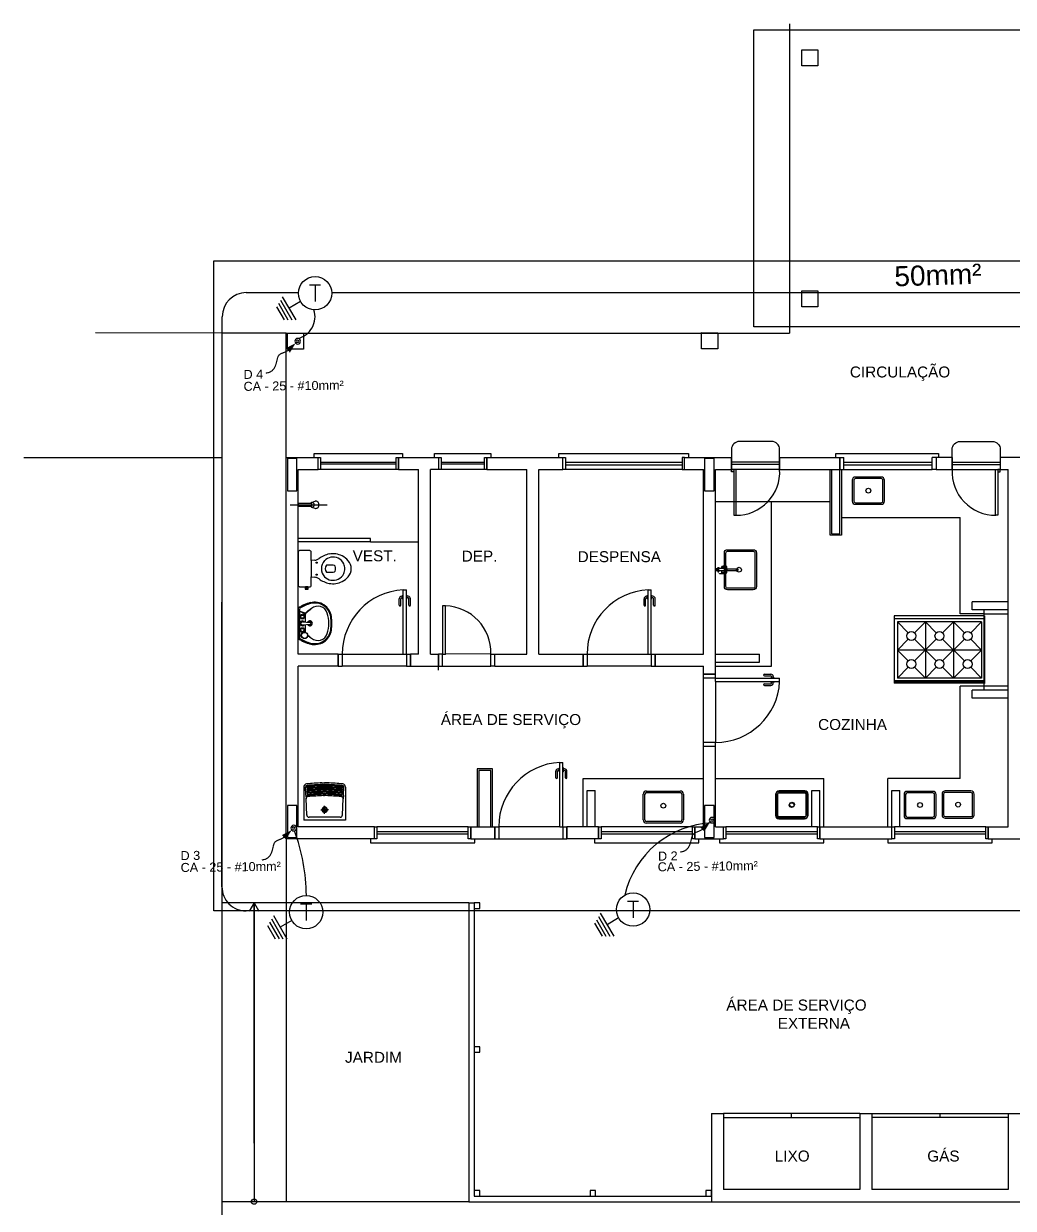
# Model space of a CAD drawing. Extents: x -192 to 167, y 237 to 369.
# Drawn here: x -13.53 to -1.19, y 255.95 to 270.71 of the extents above; entities that cross this region are included whole.
import ezdxf

# ---------------------------------------------------------------- set-up
doc = ezdxf.new("R2010")
doc.units = 0
doc.header["$LTSCALE"] = 0.1
doc.linetypes.add('HIDDEN', pattern=[9.525, 6.35, -3.175])
doc.layers.get('0').update_dxf_attribs({"linetype": 'CONTINUOUS'})
for name, color, linetype in [('100-txt_t4', 1, 'CONTINUOUS'), ('75-0', 7, 'CONTINUOUS'), ('A-PISOS-NIVEL', 1, 'CONTINUOUS'), ('Ele_diagramas', 2, 'CONTINUOUS'), ('FARADAY', 6, 'HIDDEN'), ('GER_PARA-RAIO', 5, 'PARA-RAIO')]:
    doc.layers.add(name, color=color, linetype=linetype)
doc.styles.add('ESC-50-A20', font='arial.ttf', dxfattribs={"height": 0.1})
doc.styles.get("Standard").update_dxf_attribs({"font": 'ARIALUNI.TTF'})
doc.styles.add('T4', font='arial.ttf')
doc.linetypes.add('PARA-RAIO', pattern='A,0.5,-0.15,["/",Standard,S=0.15,R=0,X=-0.1,Y=-0.075],-0.05', length=0.7)

# ---------------------------------------------------------------- blocks, each defined once
blk = doc.blocks.new('cadnic01000124')
at = {"color": 10, "const_width": 0.0533}
blk.add_lwpolyline([(0.301, 0.301), (0.39, 0.381), (0.453, 0.463), (0.497, 0.542), (0.53, 0.619), (0.56, 0.69), (0.593, 0.752), (0.638, 0.805), (0.702, 0.846), (0.79, 0.874), (0.897, 0.896), (1.014, 0.921), (1.133, 0.956), (1.245, 1.01), (1.343, 1.091), (1.417, 1.208), (1.46, 1.368)], dxfattribs=at)
at = {"color": 10}
blk.add_lwpolyline([(0.088, 0.088, 0, 0.267, 0), (0.422, 0.422, 0.02, 0.02, 0)], format="xyseb", dxfattribs=at)
at = {"color": 2}
blk.add_circle((0, 0), 0.125, dxfattribs=at)
at = {"color": 3}
blk.add_circle((0, 0), 0.05, dxfattribs=at)
blk = doc.blocks.new('ser 1')
at = {"layer": 'A-PISOS-NIVEL', "color": 251}
for p, q in [((7.175, 2.954), (7.175, -0.9)), ((0.303, -0.9), (-1.475, -0.899)), ((0.9, -0.9), (0.1, -0.9)), ((0.9, -0.9), (7.175, -0.9)), ((0.9, -2.45), (0.9, -0.9)), ((-2.37, -2.449), (0.1, -2.45)), ((0.1, -2.45), (0.1, -12.222)), ((0.9, -7.2), (0.9, -2.45)), ((0.9, -2.45), (1.3, -2.45)), ((1.3, -2.6), (1.3, -2.45)), ((2.3, -2.45), (2.801, -2.45)), ((2.3, -2.6), (2.3, -2.45)), ((2.801, -2.6), (2.801, -2.45)), ((3.401, -2.45), (4.35, -2.45)), ((3.401, -2.6), (3.401, -2.45)), ((4.35, -2.6), (4.35, -2.45)), ((5.864, -2.45), (6.45, -2.45)), ((5.864, -2.6), (5.864, -2.45)), ((6.45, -2.6), (6.45, -2.45)), ((6.45, -2.6), (6.45, -2.45)), ((7.05, -2.45), (7.8, -2.45)), ((7.05, -2.453), (7.05, -2.603)), ((7.05, -2.603), (7.05, -2.453)), ((7.8, -2.45), (7.85, -2.45)), ((7.8, -2.45), (7.8, -2.6)), ((7.8, -2.6), (7.8, -2.45)), ((7.85, -2.6), (7.85, -2.45)), ((8.95, -2.6), (8.95, -2.45)), ((9, -2.45), (8.95, -2.45)), ((9.2, -2.45), (9, -2.45)), ((9, -2.45), (9, -2.6)), ((9.2, -2.45), (9.2, -2.6)), ((10.15, -2.45), (9.8, -2.45)), ((9.8, -2.45), (9.8, -2.6)), ((1.05, -4.9), (1.05, -2.6)), ((1.05, -2.6), (1.3, -2.6)), ((2.27, -2.515), (1.33, -2.515)), ((2.27, -2.535), (1.33, -2.535)), ((2.27, -2.6), (1.33, -2.6)), ((2.3, -2.6), (2.55, -2.6)), ((2.55, -4.9), (2.55, -2.6)), ((2.801, -2.6), (2.7, -2.6)), ((2.7, -4.9), (2.7, -2.6)), ((3.371, -2.6), (2.831, -2.6)), ((3.371, -2.515), (2.832, -2.515)), ((3.371, -2.535), (2.832, -2.535)), ((3.401, -2.6), (3.9, -2.6)), ((3.9, -4.9), (3.9, -2.6)), ((4.05, -4.9), (4.05, -2.6)), ((4.05, -2.6), (4.35, -2.6)), ((4.38, -2.51), (5.834, -2.51)), ((4.38, -2.54), (5.834, -2.54)), ((5.834, -2.6), (4.38, -2.6)), ((5.864, -2.6), (6.1, -2.6)), ((6.1, -4.9), (6.1, -2.6)), ((6.25, -2.6), (6.45, -2.6)), ((6.25, -5.15), (6.25, -2.6)), ((7.05, -2.509), (6.45, -2.509)), ((7.05, -2.539), (6.45, -2.539)), ((7.05, -2.6), (6.45, -2.6)), ((7.05, -2.6), (7.8, -2.6)), ((7.7, -3.4), (7.7, -2.6)), ((7.8, -2.6), (7.85, -2.6)), ((7.8, -3.4), (7.8, -2.6)), ((7.85, -2.51), (8.95, -2.51)), ((7.85, -2.54), (8.95, -2.54)), ((7.85, -2.6), (8.95, -2.6)), ((9, -2.6), (8.95, -2.6)), ((9, -2.6), (9.2, -2.6)), ((9.2, -2.509), (9.8, -2.509)), ((9.2, -2.539), (9.8, -2.539)), ((9.2, -2.6), (9.8, -2.6)), ((9.8, -2.6), (9.9, -2.6)), ((9.9, -7.05), (9.9, -2.6)), ((0.95, -3.04), (1.41, -3.04)), ((1.05, -3.025), (1.05, -3.055)), ((1.22, -3.025), (1.05, -3.025)), ((1.05, -3.055), (1.22, -3.055)), ((1.218, -3.069), (1.258, -3.083)), ((1.22, -3.055), (1.22, -3.025)), ((1.257, -2.997), (1.225, -3.01)), ((6.25, -3), (7.68, -3)), ((6.95, -5.05), (6.95, -3)), ((7.82, -3.2), (9.3, -3.2)), ((9.3, -4.4), (9.3, -3.2)), ((1.95, -3.46), (1.05, -3.46)), ((1.95, -3.5), (1.05, -3.5)), ((1.95, -3.5), (1.95, -3.46)), ((1.95, -3.5), (2.55, -3.5)), ((7.7, -3.4), (7.8, -3.4)), ((1.05, -3.629), (1.05, -3.836)), ((1.141, -3.611), (1.068, -3.611)), ((1.171, -3.611), (1.141, -3.611)), ((1.194, -3.611), (1.171, -3.611)), ((1.213, -3.733), (1.213, -3.629)), ((1.05, -3.836), (1.05, -4.043)), ((1.258, -3.73), (1.213, -3.733)), ((1.488, -3.792), (1.403, -3.792)), ((6.331, -3.834), (6.331, -3.809)), ((6.331, -3.815), (6.391, -3.815)), ((6.331, -3.819), (6.391, -3.819)), ((6.391, -3.834), (6.391, -3.809)), ((1.213, -4.043), (1.213, -3.939)), ((1.213, -3.939), (1.258, -3.942)), ((1.403, -3.881), (1.488, -3.881)), ((6.331, -3.889), (6.331, -3.864)), ((6.331, -3.879), (6.391, -3.879)), ((6.331, -3.883), (6.391, -3.883)), ((6.391, -3.889), (6.391, -3.864)), ((1.068, -4.061), (1.141, -4.061)), ((1.141, -4.073), (1.138, -4.073)), ((1.138, -4.073), (1.138, -4.089)), ((1.138, -4.089), (1.156, -4.089)), ((1.141, -4.061), (1.141, -4.073)), ((1.156, -4.089), (1.174, -4.089)), ((1.171, -4.073), (1.171, -4.061)), ((1.171, -4.061), (1.194, -4.061)), ((1.174, -4.073), (1.171, -4.073)), ((1.174, -4.089), (1.174, -4.073)), ((2.36, -4.9), (2.36, -4.1)), ((2.36, -4.1), (2.4, -4.1)), ((2.4, -4.9), (2.4, -4.1)), ((5.41, -4.9), (5.41, -4.1)), ((5.41, -4.1), (5.45, -4.1)), ((5.45, -4.9), (5.45, -4.1)), ((2.31, -4.29), (2.31, -4.21)), ((2.33, -4.29), (2.33, -4.21)), ((2.34, -4.18), (2.355, -4.18)), ((2.34, -4.2), (2.355, -4.2)), ((2.355, -4.215), (2.355, -4.165)), ((2.355, -4.165), (2.36, -4.165)), ((2.355, -4.215), (2.36, -4.215)), ((2.405, -4.165), (2.4, -4.165)), ((2.405, -4.215), (2.4, -4.215)), ((2.405, -4.215), (2.405, -4.165)), ((2.42, -4.18), (2.405, -4.18)), ((2.42, -4.2), (2.405, -4.2)), ((2.43, -4.29), (2.43, -4.21)), ((2.45, -4.29), (2.45, -4.21)), ((5.36, -4.29), (5.36, -4.21)), ((5.38, -4.29), (5.38, -4.21)), ((5.39, -4.18), (5.405, -4.18)), ((5.39, -4.2), (5.405, -4.2)), ((5.405, -4.215), (5.405, -4.165)), ((5.405, -4.165), (5.41, -4.165)), ((5.405, -4.215), (5.41, -4.215)), ((5.455, -4.165), (5.45, -4.165)), ((5.455, -4.215), (5.45, -4.215)), ((5.455, -4.215), (5.455, -4.165)), ((5.47, -4.18), (5.455, -4.18)), ((5.47, -4.2), (5.455, -4.2)), ((5.48, -4.29), (5.48, -4.21)), ((5.5, -4.29), (5.5, -4.21)), ((9.45, -4.35), (9.45, -4.25)), ((9.9, -4.25), (9.45, -4.25)), ((1.05, -4.328), (1.05, -4.706)), ((1.07, -4.704), (1.07, -4.33)), ((1.07, -4.364), (1.147, -4.391)), ((1.07, -4.365), (1.142, -4.401)), ((1.142, -4.501), (1.142, -4.401)), ((2.885, -4.3), (2.85, -4.3)), ((2.85, -4.3), (2.85, -4.9)), ((2.885, -4.9), (2.885, -4.3)), ((9.605, -4.425), (8.478, -4.424)), ((8.478, -4.424), (8.478, -5.264)), ((9.6, -4.4), (9.3, -4.4)), ((9.9, -4.35), (9.45, -4.35)), ((9.6, -5.35), (9.6, -4.35)), ((9.9, -4.35), (9.6, -4.35)), ((9.9, -4.403), (9.6, -4.403)), ((9.605, -4.425), (9.605, -5.265)), ((1.106, -4.498), (1.201, -4.506)), ((1.106, -4.537), (1.201, -4.529)), ((1.142, -4.629), (1.142, -4.534)), ((9.605, -4.46), (8.478, -4.459)), ((8.517, -4.499), (8.652, -4.635)), ((9.567, -4.5), (8.517, -4.499)), ((8.517, -4.499), (8.517, -5.199)), ((8.731, -4.635), (8.867, -4.499)), ((8.867, -4.499), (9.002, -4.635)), ((8.867, -4.499), (8.867, -5.199)), ((9.217, -4.5), (9.081, -4.635)), ((9.352, -4.635), (9.217, -4.5)), ((9.217, -4.5), (9.217, -5.2)), ((9.567, -4.5), (9.431, -4.635)), ((9.567, -4.5), (9.567, -5.2)), ((1.07, -4.665), (1.09, -4.665)), ((1.07, -4.669), (1.09, -4.669)), ((1.078, -4.665), (1.091, -4.659)), ((1.083, -4.665), (1.09, -4.663)), ((8.517, -4.849), (8.652, -4.714)), ((8.731, -4.714), (9.002, -4.985)), ((9.002, -4.714), (8.731, -4.985)), ((9.081, -4.714), (9.352, -4.985)), ((9.352, -4.714), (9.081, -4.985)), ((9.567, -4.85), (9.431, -4.714)), ((8.652, -4.985), (8.517, -4.849)), ((9.567, -4.85), (8.517, -4.849)), ((9.431, -4.985), (9.567, -4.85)), ((1.55, -4.9), (1.05, -4.9)), ((1.55, -5.05), (1.55, -4.9)), ((1.55, -4.9), (1.55, -5.05)), ((1.55, -4.9), (1.6, -4.9)), ((1.6, -4.9), (2.36, -4.9)), ((1.6, -4.9), (1.6, -5.05)), ((2.36, -4.9), (2.4, -4.9)), ((2.4, -4.9), (2.4, -5.05)), ((2.4, -4.9), (2.45, -4.9)), ((2.45, -5.05), (2.45, -4.9)), ((2.55, -4.9), (2.45, -4.9)), ((2.45, -4.9), (2.45, -5.05)), ((2.7, -4.9), (2.8, -4.9)), ((2.8, -5.05), (2.8, -4.9)), ((2.85, -4.9), (2.8, -4.9)), ((2.8, -4.9), (2.8, -5.05)), ((2.8, -5.1), (2.8, -4.95)), ((2.85, -5.05), (2.85, -4.9)), ((2.85, -4.9), (2.885, -4.9)), ((3.45, -4.897), (2.89, -4.9)), ((3.45, -5.05), (3.45, -4.9)), ((3.45, -4.9), (3.5, -4.9)), ((3.5, -5.05), (3.5, -4.9)), ((3.5, -4.9), (3.9, -4.9)), ((3.5, -5.05), (3.5, -4.9)), ((3.5, -5.05), (3.5, -4.9)), ((3.5, -5.05), (3.5, -4.9)), ((4.05, -4.9), (4.6, -4.9)), ((4.6, -5.05), (4.6, -4.9)), ((4.6, -4.9), (4.6, -5.05)), ((4.6, -4.9), (4.65, -4.9)), ((4.65, -4.9), (5.41, -4.9)), ((4.65, -4.9), (4.65, -5.05)), ((5.41, -4.9), (5.45, -4.9)), ((5.45, -4.9), (5.45, -5.05)), ((5.45, -4.9), (5.5, -4.9)), ((5.5, -5.05), (5.5, -4.9)), ((5.5, -4.9), (6.1, -4.9)), ((5.5, -4.9), (5.5, -5.05)), ((6.25, -4.9), (6.8, -4.9)), ((6.25, -5), (6.8, -5)), ((6.8, -5), (6.8, -4.9)), ((1.05, -7.05), (1.05, -5.05)), ((1.55, -5.05), (1.05, -5.05)), ((1.55, -5.05), (1.6, -5.05)), ((2.4, -5.05), (1.6, -5.05)), ((2.4, -5.05), (2.45, -5.05)), ((2.45, -5.05), (2.8, -5.05)), ((2.8, -5.05), (2.85, -5.05)), ((2.85, -5.05), (3.45, -5.05)), ((3.5, -5.05), (3.45, -5.05)), ((3.5, -5.05), (4.6, -5.05)), ((4.6, -5.05), (4.65, -5.05)), ((5.45, -5.05), (4.65, -5.05)), ((5.45, -5.05), (5.5, -5.05)), ((5.5, -5.05), (6.1, -5.05)), ((6.1, -5.15), (6.1, -5.05)), ((6.1, -5.15), (6.25, -5.15)), ((6.25, -5.15), (6.1, -5.15)), ((6.1, -5.2), (6.1, -5.15)), ((6.25, -5.05), (6.95, -5.05)), ((6.25, -5.2), (6.25, -5.15)), ((6.86, -5.15), (6.94, -5.15)), ((8.652, -5.064), (8.517, -5.199)), ((8.867, -5.199), (8.731, -5.064)), ((9.002, -5.064), (8.867, -5.199)), ((9.081, -5.064), (9.217, -5.2)), ((9.217, -5.2), (9.352, -5.064)), ((9.431, -5.064), (9.567, -5.2)), ((6.1, -6), (6.1, -5.2)), ((6.25, -5.2), (6.1, -5.2)), ((6.25, -5.2), (7.05, -5.2)), ((6.25, -5.24), (6.25, -5.2)), ((6.25, -5.24), (6.25, -6)), ((6.25, -5.24), (7.05, -5.24)), ((6.86, -5.17), (6.94, -5.17)), ((6.86, -5.27), (6.94, -5.27)), ((6.86, -5.29), (6.94, -5.29)), ((6.935, -5.195), (6.985, -5.195)), ((6.935, -5.195), (6.935, -5.2)), ((6.935, -5.245), (6.935, -5.24)), ((6.935, -5.245), (6.985, -5.245)), ((6.95, -5.18), (6.95, -5.195)), ((6.95, -5.26), (6.95, -5.245)), ((6.97, -5.18), (6.97, -5.195)), ((6.97, -5.26), (6.97, -5.245)), ((6.985, -5.195), (6.985, -5.2)), ((6.985, -5.245), (6.985, -5.24)), ((7.05, -5.24), (7.05, -5.2)), ((9.605, -5.235), (8.478, -5.234)), ((9.605, -5.249), (8.478, -5.248)), ((9.605, -5.265), (8.478, -5.264)), ((9.567, -5.2), (8.517, -5.199)), ((9.3, -6.45), (9.3, -5.3)), ((9.6, -5.3), (9.3, -5.3)), ((9.9, -5.3), (9.6, -5.3)), ((9.45, -5.45), (9.45, -5.35)), ((9.9, -5.35), (9.45, -5.35)), ((9.9, -5.45), (9.45, -5.45)), ((9.9, -5.35), (9.6, -5.35)), ((6.25, -6), (6.1, -6)), ((6.1, -6.05), (6.1, -6)), ((6.1, -7.05), (6.1, -6.05)), ((6.25, -6.05), (6.1, -6.05)), ((6.25, -6.05), (6.1, -6.05)), ((6.25, -6.05), (6.25, -6)), ((6.25, -7.05), (6.25, -6.05)), ((4.29, -6.33), (4.305, -6.33)), ((4.305, -6.365), (4.305, -6.315)), ((4.305, -6.315), (4.31, -6.315)), ((4.31, -7.05), (4.31, -6.25)), ((4.31, -6.25), (4.35, -6.25)), ((4.35, -7.05), (4.35, -6.25)), ((4.355, -6.315), (4.35, -6.315)), ((4.355, -6.365), (4.355, -6.315)), ((4.37, -6.33), (4.355, -6.33)), ((4.26, -6.44), (4.26, -6.36)), ((4.28, -6.44), (4.28, -6.36)), ((4.29, -6.35), (4.305, -6.35)), ((4.305, -6.365), (4.31, -6.365)), ((4.355, -6.365), (4.35, -6.365)), ((4.37, -6.35), (4.355, -6.35)), ((4.38, -6.44), (4.38, -6.36)), ((4.4, -6.44), (4.4, -6.36)), ((4.6, -6.45), (6.1, -6.45)), ((4.6, -7.05), (4.6, -6.45)), ((6.25, -6.45), (7.6, -6.45)), ((7.6, -7.05), (7.6, -6.45)), ((9.3, -6.45), (8.4, -6.45)), ((8.4, -7.05), (8.4, -6.45)), ((1.12, -6.558), (1.12, -6.97)), ((1.146, -6.658), (1.142, -6.559)), ((1.347, -6.504), (1.38, -6.504)), ((1.349, -6.524), (1.38, -6.524)), ((1.351, -6.539), (1.38, -6.539)), ((1.352, -6.555), (1.38, -6.555)), ((1.354, -6.565), (1.38, -6.565)), ((1.355, -6.582), (1.38, -6.582)), ((1.357, -6.592), (1.38, -6.592)), ((1.358, -6.608), (1.38, -6.608)), ((1.359, -6.618), (1.38, -6.618)), ((1.361, -6.635), (1.38, -6.635)), ((1.414, -6.504), (1.38, -6.504)), ((1.411, -6.524), (1.38, -6.524)), ((1.41, -6.539), (1.38, -6.539)), ((1.408, -6.555), (1.38, -6.555)), ((1.407, -6.565), (1.38, -6.565)), ((1.405, -6.582), (1.38, -6.582)), ((1.404, -6.592), (1.38, -6.592)), ((1.402, -6.608), (1.38, -6.608)), ((1.401, -6.618), (1.38, -6.618)), ((1.399, -6.635), (1.38, -6.635)), ((1.614, -6.658), (1.618, -6.559)), ((1.64, -6.558), (1.64, -6.97)), ((4.65, -6.6), (4.75, -6.6)), ((4.65, -7.05), (4.65, -6.6)), ((4.75, -7.05), (4.75, -6.6)), ((5.391, -6.606), (5.811, -6.606)), ((5.391, -6.626), (5.811, -6.626)), ((7.45, -6.6), (7.55, -6.6)), ((7.45, -7.05), (7.45, -6.6)), ((7.55, -7.05), (7.55, -6.6)), ((8.45, -6.6), (8.55, -6.6)), ((8.45, -7.05), (8.45, -6.6)), ((8.55, -7.05), (8.55, -6.6)), ((8.96, -6.61), (8.64, -6.61)), ((8.96, -6.63), (8.64, -6.63)), ((9.434, -6.605), (9.114, -6.604)), ((9.434, -6.625), (9.114, -6.624)), ((1.146, -6.658), (1.148, -6.702)), ((1.157, -6.905), (1.148, -6.699)), ((1.174, -6.675), (1.168, -6.675)), ((1.363, -6.646), (1.38, -6.646)), ((1.364, -6.662), (1.38, -6.662)), ((1.398, -6.646), (1.38, -6.646)), ((1.396, -6.662), (1.38, -6.662)), ((1.587, -6.675), (1.592, -6.675)), ((1.603, -6.905), (1.612, -6.699)), ((1.614, -6.658), (1.612, -6.702)), ((5.351, -6.966), (5.351, -6.646)), ((5.371, -6.966), (5.371, -6.646)), ((5.831, -6.646), (5.831, -6.966)), ((5.851, -6.646), (5.851, -6.966)), ((8.6, -6.65), (8.6, -6.91)), ((8.62, -6.65), (8.62, -6.91)), ((8.98, -6.91), (8.98, -6.65)), ((9, -6.91), (9, -6.65)), ((9.074, -6.644), (9.074, -6.904)), ((9.094, -6.644), (9.094, -6.904)), ((9.454, -6.905), (9.454, -6.645)), ((9.474, -6.905), (9.474, -6.645)), ((1.573, -6.933), (1.187, -6.933)), ((1.331, -6.839), (1.38, -6.839)), ((1.38, -6.889), (1.38, -6.79)), ((1.429, -6.839), (1.38, -6.839)), ((8.64, -6.93), (8.96, -6.93)), ((9.114, -6.924), (9.434, -6.925)), ((2, -7.05), (1.05, -7.05)), ((1.64, -6.97), (1.12, -6.97)), ((2, -7.2), (2, -7.05)), ((2, -7.2), (2, -7.05)), ((3.17, -7.05), (2.03, -7.05)), ((3.2, -7.2), (3.2, -7.05)), ((3.2, -7.05), (3.5, -7.05)), ((3.5, -7.05), (3.5, -7.2)), ((3.5, -7.05), (3.55, -7.05)), ((3.5, -7.2), (3.5, -7.05)), ((3.55, -7.05), (3.55, -7.2)), ((4.31, -7.05), (3.55, -7.05)), ((4.31, -7.05), (4.35, -7.05)), ((4.35, -7.05), (4.35, -7.2)), ((4.35, -7.05), (4.4, -7.05)), ((4.4, -7.05), (4.4, -7.2)), ((4.794, -7.05), (4.4, -7.05)), ((4.4, -7.2), (4.4, -7.05)), ((4.794, -7.2), (4.794, -7.05)), ((4.794, -7.2), (4.794, -7.05)), ((4.794, -7.05), (4.794, -7.2)), ((4.794, -7.2), (4.794, -7.05)), ((5.964, -7.05), (4.824, -7.05)), ((5.811, -6.986), (5.391, -6.986)), ((5.811, -7.006), (5.391, -7.006)), ((5.994, -7.2), (5.994, -7.05)), ((5.994, -7.2), (5.994, -7.05)), ((5.994, -7.05), (6.1, -7.05)), ((5.994, -7.05), (5.994, -7.2)), ((5.994, -7.2), (5.994, -7.05)), ((6.25, -7.05), (6.35, -7.05)), ((6.25, -7.05), (6.35, -7.05)), ((6.35, -7.2), (6.35, -7.05)), ((6.35, -7.2), (6.35, -7.05)), ((7.52, -7.05), (6.38, -7.05)), ((7.55, -7.05), (8.45, -7.05)), ((7.55, -7.2), (7.55, -7.05)), ((7.55, -7.2), (7.55, -7.05)), ((8.45, -7.2), (8.45, -7.05)), ((8.45, -7.2), (8.45, -7.05)), ((9.62, -7.05), (8.48, -7.05)), ((8.64, -6.95), (8.96, -6.95)), ((9.114, -6.944), (9.434, -6.945)), ((9.65, -7.05), (9.9, -7.05)), ((9.65, -7.2), (9.65, -7.05)), ((2, -7.2), (0.9, -7.2)), ((0.9, -7.2), (0.9, -11.722)), ((2.03, -7.11), (3.17, -7.11)), ((2.03, -7.14), (3.17, -7.14)), ((3.2, -7.2), (3.5, -7.2)), ((3.5, -7.2), (3.55, -7.2)), ((3.55, -7.2), (4.35, -7.2)), ((4.35, -7.2), (4.4, -7.2)), ((4.794, -7.2), (4.4, -7.2)), ((4.824, -7.11), (5.964, -7.11)), ((4.824, -7.14), (5.964, -7.14)), ((5.994, -7.2), (6.35, -7.2)), ((6.38, -7.11), (7.52, -7.11)), ((6.38, -7.14), (7.52, -7.14)), ((7.55, -7.2), (8.45, -7.2)), ((7.87, -7.2), (8.295, -7.2)), ((8.48, -7.11), (9.62, -7.11)), ((8.48, -7.14), (9.62, -7.14)), ((9.65, -7.2), (11.8, -7.2)), ((0.9, -8), (0.1, -8)), ((0.5, -8), (0.5, -11.722)), ((3.175, -8), (0.9, -8)), ((3.175, -8), (3.175, -11.722)), ((3.175, -8), (3.245, -8)), ((3.245, -8), (3.245, -11.652)), ((6.2, -10.622), (6.2, -11.722)), ((6.2, -10.622), (6.35, -10.622)), ((8.05, -10.622), (6.35, -10.622)), ((6.35, -10.622), (6.35, -11.572)), ((7.2, -10.672), (7.2, -10.622)), ((8.05, -10.622), (8.2, -10.622)), ((8.05, -10.622), (8.05, -11.572)), ((8.2, -10.622), (8.2, -11.572)), ((8.2, -10.622), (9.9, -10.622)), ((9.05, -10.672), (9.05, -10.622)), ((9.9, -10.622), (9.9, -11.572)), ((9.9, -10.622), (10.05, -10.622)), ((6.35, -10.672), (8.05, -10.672)), ((9.9, -10.672), (8.2, -10.672)), ((3.245, -11.652), (6.2, -11.652)), ((8.05, -11.572), (6.35, -11.572)), ((9.9, -11.572), (8.2, -11.572)), ((3.175, -11.722), (0.1, -11.722)), ((3.175, -11.722), (6.2, -11.722)), ((6.2, -11.722), (10.05, -11.722))]:
    blk.add_line(p, q, dxfattribs=at)
for points in [[(6.729, -0.823), (6.728, 2.877), (10.825, 2.877), (10.826, -0.823), (6.729, -0.823)], [(1.25, -2.45), (1.25, -2.4), (2.35, -2.4), (2.35, -2.45)], [(2.751, -2.45), (2.751, -2.4), (3.451, -2.4), (3.451, -2.45)], [(4.3, -2.45), (4.3, -2.4), (5.914, -2.4), (5.914, -2.45)], [(7.75, -2.45), (7.75, -2.4), (9.03, -2.4), (9.03, -2.45)], [(6.48, -2.6), (6.48, -2.63), (6.45, -2.63), (6.45, -2.6), (6.48, -2.6)], [(6.48, -2.6), (6.48, -3.17), (6.51, -3.17), (6.51, -2.6), (6.48, -2.6)], [(7.8, -2.6), (7.82, -2.6), (7.82, -3.42), (7.68, -3.42), (7.68, -2.6)], [(9.77, -2.6), (9.77, -3.17), (9.74, -3.17), (9.74, -2.6), (9.77, -2.6)], [(9.77, -2.6), (9.77, -2.63), (9.8, -2.63), (9.8, -2.6), (9.77, -2.6)], [(1.213, -3.733), (1.213, -3.836), (1.213, -3.939)], [(6.273, -3.834), (6.273, -3.864)], [(6.281, -3.834), (6.273, -3.834)], [(6.281, -3.822), (6.292, -3.822)], [(6.281, -3.822), (6.281, -3.876)], [(6.293, -3.875), (6.293, -3.824)], [(6.391, -3.834), (6.293, -3.834)], [(6.391, -3.834), (6.391, -3.864)], [(6.251, -3.839), (6.25, -3.84)], [(6.25, -3.84), (6.25, -3.842)], [(6.25, -3.842), (6.25, -3.858)], [(6.251, -3.86), (6.25, -3.858)], [(6.273, -3.839), (6.251, -3.839)], [(6.251, -3.839), (6.251, -3.859)], [(6.251, -3.84), (6.272, -3.84)], [(6.251, -3.859), (6.272, -3.859)], [(6.273, -3.86), (6.251, -3.86)], [(6.272, -3.839), (6.272, -3.859)], [(6.272, -3.86), (6.272, -3.859)], [(6.281, -3.864), (6.273, -3.864)], [(6.281, -3.876), (6.292, -3.876)], [(6.391, -3.864), (6.293, -3.864)], [(6.391, -3.839), (6.52, -3.839)], [(6.391, -3.86), (6.52, -3.86)], [(6.53, -3.848), (6.53, -3.849)], [(1.171, -4.061), (1.141, -4.061)], [(1.141, -4.073), (1.171, -4.073)], [(3.45, -7.05), (3.47, -7.05), (3.47, -6.33), (3.28, -6.33), (3.28, -7.05)], [(3.45, -7.05), (3.45, -6.35), (3.3, -6.35), (3.3, -7.05)], [(1.95, -7.2), (1.95, -7.25), (3.25, -7.25), (3.25, -7.2)], [(4.744, -7.2), (4.744, -7.25), (6.044, -7.25), (6.044, -7.2)], [(6.3, -7.2), (6.3, -7.25), (7.6, -7.25), (7.6, -7.2)], [(8.4, -7.2), (8.4, -7.25), (9.7, -7.25), (9.7, -7.2)], [(0.5, -10.993), (0.5, -8), (0.441, -8.103)], [(0.5, -10.993), (0.5, -8), (0.559, -8.103)], [(3.315, -8), (3.245, -8), (3.245, -8.07), (3.315, -8.07), (3.315, -8)], [(3.315, -9.791), (3.245, -9.791), (3.245, -9.861), (3.315, -9.861), (3.315, -9.791)], [(3.315, -11.582), (3.245, -11.582), (3.245, -11.652), (3.315, -11.652), (3.315, -11.582)], [(4.757, -11.582), (4.687, -11.582), (4.687, -11.652), (4.757, -11.652), (4.757, -11.582)], [(6.2, -11.582), (6.13, -11.582), (6.13, -11.652), (6.2, -11.652), (6.2, -11.582)]]:
    blk.add_lwpolyline(points, dxfattribs=at)
for points in [[(7.525, 2.628), (7.525, 2.428), (7.325, 2.428), (7.325, 2.628)], [(0, 0), (17.55, 0), (17.55, -8.1), (0, -8.1)], [(7.527, -0.375), (7.527, -0.575), (7.327, -0.575), (7.327, -0.375)], [(1.116, -1.1), (0.916, -1.1), (0.916, -0.9), (1.116, -0.9)], [(6.278, -1.096), (6.078, -1.095), (6.078, -0.895), (6.278, -0.896)], [(1.035, -2.865), (1.035, -2.465), (0.915, -2.465), (0.915, -2.865)], [(1.33, -2.6), (1.3, -2.6), (1.3, -2.45), (1.33, -2.45)], [(2.3, -2.6), (2.27, -2.6), (2.27, -2.45), (2.3, -2.45)], [(2.831, -2.6), (2.801, -2.6), (2.801, -2.45), (2.831, -2.45)], [(3.401, -2.6), (3.371, -2.6), (3.371, -2.45), (3.401, -2.45)], [(4.38, -2.6), (4.35, -2.6), (4.35, -2.45), (4.38, -2.45)], [(5.834, -2.6), (5.864, -2.6), (5.864, -2.45), (5.834, -2.45)], [(6.235, -2.865), (6.235, -2.465), (6.115, -2.465), (6.115, -2.865)], [(6.361, -3.894), (6.361, -3.899), (6.301, -3.899), (6.301, -3.894)], [(1.035, -7.185), (1.035, -6.785), (0.915, -6.785), (0.915, -7.185)], [(6.235, -7.185), (6.235, -6.785), (6.115, -6.785), (6.115, -7.185)], [(2.03, -7.2), (2, -7.2), (2, -7.05), (2.03, -7.05)], [(3.2, -7.2), (3.17, -7.2), (3.17, -7.05), (3.2, -7.05)], [(4.824, -7.2), (4.794, -7.2), (4.794, -7.05), (4.824, -7.05)], [(5.994, -7.2), (5.964, -7.2), (5.964, -7.05), (5.994, -7.05)], [(6.38, -7.2), (6.35, -7.2), (6.35, -7.05), (6.38, -7.05)], [(7.55, -7.2), (7.52, -7.2), (7.52, -7.05), (7.55, -7.05)], [(8.48, -7.2), (8.45, -7.2), (8.45, -7.05), (8.48, -7.05)], [(9.65, -7.2), (9.62, -7.2), (9.62, -7.05), (9.65, -7.05)]]:
    blk.add_lwpolyline(points, close=True, dxfattribs=at)
for points in [[(7.05, -2.6), (7.05, -2.35, 0.414214), (6.95, -2.25), (6.55, -2.25, 0.414214), (6.45, -2.35), (6.45, -2.6)], [(9.2, -2.6), (9.2, -2.35, -0.414214), (9.3, -2.25), (9.7, -2.25, -0.414214), (9.8, -2.35), (9.8, -2.6)], [(6.292, -3.822, -0.414208), (6.293, -3.824)], [(6.293, -3.875, -0.414212), (6.292, -3.876)], [(6.52, -3.839, -1), (6.52, -3.86)]]:
    blk.add_lwpolyline(points, format="xyb", dxfattribs=at)
for points in [[(7.956, -2.734), (7.956, -2.994, 0.414214), (7.996, -3.034), (8.316, -3.034, 0.414214), (8.356, -2.994), (8.356, -2.734, 0.414214), (8.316, -2.694), (7.996, -2.694, 0.414214)], [(7.976, -2.734), (7.976, -2.994, 0.414214), (7.996, -3.014), (8.316, -3.014, 0.414214), (8.336, -2.994), (8.336, -2.734, 0.414214), (8.316, -2.714), (7.996, -2.714, 0.414214)], [(6.401, -3.599), (6.721, -3.599, -0.414214), (6.761, -3.639), (6.761, -4.059, -0.414214), (6.721, -4.099), (6.401, -4.099, -0.414214), (6.361, -4.059), (6.361, -3.639, -0.414214)], [(6.401, -3.619), (6.721, -3.619, -0.414214), (6.741, -3.639), (6.741, -4.059, -0.414214), (6.721, -4.079), (6.401, -4.079, -0.414214), (6.381, -4.059), (6.381, -3.639, -0.414214)], [(7, -6.651), (7, -6.911, 0.414214), (7.04, -6.951), (7.36, -6.951, 0.414214), (7.4, -6.911), (7.4, -6.651, 0.414214), (7.36, -6.611), (7.04, -6.611, 0.414214)], [(7.004, -6.645), (7.004, -6.905, 0.414214), (7.044, -6.945), (7.364, -6.945, 0.414214), (7.404, -6.905), (7.404, -6.645, 0.414214), (7.364, -6.605), (7.044, -6.605, 0.414214)], [(7.02, -6.651), (7.02, -6.911, 0.414214), (7.04, -6.931), (7.36, -6.931, 0.414214), (7.38, -6.911), (7.38, -6.651, 0.414214), (7.36, -6.631), (7.04, -6.631, 0.414214)], [(7.024, -6.645), (7.024, -6.905, 0.414214), (7.044, -6.925), (7.364, -6.925, 0.414214), (7.384, -6.905), (7.384, -6.645, 0.414214), (7.364, -6.625), (7.044, -6.625, 0.414214)]]:
    blk.add_lwpolyline(points, format="xyb", close=True, dxfattribs=at)
for centre, radius in [((8.156, -2.864), 0.03), ((1.28, -3.761), 0.0075), ((6.544, -3.849), 0.03), ((1.28, -3.911), 0.0075), ((1.103, -4.433), 0.03), ((1.103, -4.433), 0.02), ((1.103, -4.601), 0.03), ((1.103, -4.601), 0.02), ((1.13, -4.667), 0.04), ((1.13, -4.667), 0.037), ((8.692, -4.674), 0.056), ((9.042, -4.674), 0.056), ((9.392, -4.675), 0.056), ((8.692, -5.024), 0.056), ((9.042, -5.024), 0.056), ((9.392, -5.025), 0.056), ((5.601, -6.789), 0.03), ((7.2, -6.781), 0.03), ((7.204, -6.775), 0.03), ((8.8, -6.78), 0.03), ((9.274, -6.775), 0.03), ((0.5, -11.722), 0.0321)]:
    blk.add_circle(centre, radius, dxfattribs=at)
for centre, radius, start, end in [((6.513, -2.632), 0.538, 269.2019, 3.3679), ((9.738, -2.632), 0.538, 176.6321, 270.7981), ((1.231, -3.038), 0.0303, 140.1944, 154.2242), ((1.231, -3.042), 0.0303, 205.7758, 219.8056), ((1.227, -3.035), 0.0258, 116.43, 140.1944), ((1.227, -3.045), 0.0258, 219.8056, 243.57), ((1.225, -3.031), 0.021, 90, 116.43), ((1.225, -3.049), 0.021, 243.57, 270), ((1.225, -3.031), 0.021, 63.57, 90), ((1.225, -3.049), 0.021, 270, 296.43), ((1.223, -3.035), 0.0258, 39.8056, 63.57), ((1.223, -3.045), 0.0258, 296.43, 320.1944), ((1.219, -3.038), 0.0303, 19.0435, 39.8056), ((1.219, -3.042), 0.0303, 320.1944, 340.9565), ((1.214, -3.04), 0.0359, 0, 19.0435), ((1.214, -3.04), 0.0359, 340.9565, 0), ((1.27, -3.031), 0.0357, 90, 111.4102), ((1.27, -3.049), 0.0357, 250.5506, 270), ((1.27, -3.031), 0.0357, 65.0149, 90), ((1.27, -3.049), 0.0357, 270, 294.9851), ((1.268, -3.035), 0.0407, 41.6335, 65.0149), ((1.268, -3.045), 0.0407, 294.9851, 318.3665), ((1.265, -3.038), 0.045, 20.2132, 41.6335), ((1.265, -3.042), 0.045, 318.3665, 339.7868), ((1.259, -3.04), 0.0505, 0, 20.2132), ((1.259, -3.04), 0.0505, 339.7868, 0), ((1.068, -3.629), 0.0179, 89.5929, 180.3396), ((1.194, -3.629), 0.0182, 0.5732, 92.5231), ((1.476, -3.922), 0.269, 113.7212, 127.9102), ((1.484, -3.921), 0.272, 99.682, 115.2124), ((1.484, -3.882), 0.233, 81.5468, 101.3173), ((1.484, -3.898), 0.248, 62.5846, 82.0561), ((1.487, -3.896), 0.245, 40.581, 63.0371), ((1.221, -3.518), 0.215, 279.9541, 285.4067), ((1.229, -3.582), 0.151, 288.9102, 302.8225), ((1.488, -3.837), 0.149, 137.2668, 179.6252), ((1.488, -3.835), 0.149, 180.3748, 222.7332), ((1.483, -3.833), 0.142, 100.1049, 137.0143), ((1.451, -3.836), 0.0653, 137.0647, 222.9353), ((1.484, -3.846), 0.155, 65.7155, 99.7212), ((1.487, -3.817), 0.0256, 25.6477, 87.5752), ((1.438, -3.836), 0.078, 337.3801, 22.6199), ((1.482, -3.839), 0.15, 25.1729, 64.0144), ((1.481, -3.838), 0.15, 0.6903, 24.4676), ((1.481, -3.834), 0.15, 335.5324, 359.3097), ((1.559, -3.837), 0.152, 0.1765, 41.4371), ((1.559, -3.836), 0.152, 318.5629, 359.8235), ((6.361, -3.896), 0.0925, 71.0067, 108.856), ((1.221, -4.154), 0.215, 74.5933, 80.0459), ((1.229, -4.09), 0.151, 57.1775, 71.0898), ((1.476, -3.751), 0.269, 232.0898, 246.2788), ((1.483, -3.839), 0.142, 222.9857, 259.8951), ((1.484, -3.826), 0.155, 260.2788, 294.2845), ((1.487, -3.855), 0.0256, 272.4248, 334.3523), ((1.482, -3.833), 0.15, 295.9856, 334.8271), ((1.487, -3.777), 0.245, 296.9629, 319.419), ((6.361, -3.802), 0.0925, 251.144, 288.9933), ((1.068, -4.043), 0.0179, 179.6604, 270.4071), ((1.194, -4.043), 0.0182, 267.4769, 359.4268), ((1.484, -3.751), 0.272, 244.7876, 260.318), ((1.484, -3.79), 0.233, 258.6827, 278.4532), ((1.484, -3.775), 0.248, 277.9439, 297.4154), ((2.4, -4.899), 0.8, 92.866, 180.0717), ((5.45, -4.899), 0.8, 92.866, 180.0717), ((1.336, -4.759), 0.518, 105.1115, 123.5499), ((1.336, -4.759), 0.505, 104.7183, 121.7928), ((1.256, -4.463), 0.21, 8.1254, 105.1115), ((1.258, -4.464), 0.2, 7.8851, 104.7183), ((2.34, -4.21), 0.03, 90, 180), ((2.34, -4.21), 0.01, 90, 180), ((2.42, -4.21), 0.03, 0, 90), ((2.42, -4.21), 0.01, 0, 90), ((5.39, -4.21), 0.03, 90, 180), ((5.39, -4.21), 0.01, 90, 180), ((5.47, -4.21), 0.03, 0, 90), ((5.47, -4.21), 0.01, 0, 90), ((1.155, -4.401), 0.0126, 131.3277, 180), ((5.584, -9.437), 6.719, 130.5597, 131.3277), ((1.165, -4.385), 0.0137, 126.1653, 188.2711), ((5.122, -9.798), 6.719, 125.5597, 126.1653), ((1.295, -4.426), 0.123, 17.587, 130.5597), ((1.008, -4.517), 0.424, 360, 17.587), ((2.32, -4.29), 0.01, 180, 0), ((2.44, -4.29), 0.01, 180, 0), ((2.868, -4.882), 0.583, 358.2792, 88.2792), ((5.37, -4.29), 0.01, 180, 0), ((5.49, -4.29), 0.01, 180, 0), ((1.103, -4.517), 0.03, 38.8043, 321.1957), ((1.103, -4.517), 0.02, 80.3752, 279.6248), ((1.195, -4.517), 0.0315, 207.9488, 152.7672), ((1.195, -4.517), 0.021, 220.9255, 140.2909), ((1.2, -4.517), 0.0118, 274.8124, 85.1876), ((1.008, -4.517), 0.424, 342.413, 360), ((0.875, -4.517), 0.587, 360, 7.8851), ((0.875, -4.517), 0.587, 352.1149, 360), ((0.875, -4.517), 0.595, 360, 8.1254), ((0.875, -4.517), 0.595, 351.8746, 360), ((1.336, -4.275), 0.518, 236.4501, 254.8885), ((1.336, -4.275), 0.505, 238.2072, 255.2817), ((5.584, 0.403), 6.719, 228.9341, 229.4403), ((5.122, 0.764), 6.719, 233.9696, 234.4403), ((1.256, -4.571), 0.21, 254.8885, 351.8746), ((1.258, -4.57), 0.2, 255.2817, 352.1149), ((1.295, -4.608), 0.123, 229.4403, 342.413), ((6.86, -5.16), 0.01, 90, 270), ((6.94, -5.18), 0.03, 360, 90), ((6.251, -5.2), 0.8, 269.9283, 357.134), ((6.86, -5.28), 0.01, 90, 270), ((6.94, -5.18), 0.01, 360, 90), ((6.94, -5.26), 0.01, 270, 360), ((6.94, -5.26), 0.03, 270, 360), ((4.35, -7.049), 0.8, 92.866, 180.0717), ((4.29, -6.36), 0.03, 90, 180), ((4.37, -6.36), 0.03, 0, 90), ((4.27, -6.44), 0.01, 180, 0), ((4.29, -6.36), 0.01, 90, 180), ((4.37, -6.36), 0.01, 0, 90), ((4.39, -6.44), 0.01, 180, 0), ((1.163, -6.558), 0.043, 102.5916, 180.5467), ((1.164, -6.558), 0.0225, 94.6495, 182.4915), ((1.669, -12.768), 6.272, 92.9472, 94.7142), ((1.164, -6.559), 0.00825, 91.5727, 277.7263), ((1.165, -6.586), 0.00847, 85.7458, 283.5532), ((1.166, -6.613), 0.00855, 79.1199, 290.1791), ((1.169, -6.639), 0.00857, 78.764, 290.535), ((1.669, -12.768), 6.252, 92.9364, 94.6495), ((1.669, -12.768), 6.237, 92.9283, 94.6495), ((1.669, -12.768), 6.221, 92.9193, 94.6495), ((1.669, -12.768), 6.21, 92.9136, 94.6495), ((1.669, -12.768), 6.194, 92.9044, 94.6495), ((1.669, -12.768), 6.184, 92.8988, 94.6495), ((1.669, -12.768), 6.167, 92.8897, 94.6495), ((1.669, -12.768), 6.157, 92.8841, 94.6495), ((1.669, -12.768), 6.141, 92.8749, 94.6495), ((1.091, -12.768), 6.141, 85.3505, 87.1251), ((1.091, -12.768), 6.157, 85.3505, 87.1159), ((1.091, -12.768), 6.167, 85.3505, 87.1103), ((1.091, -12.768), 6.184, 85.3505, 87.1012), ((1.091, -12.768), 6.194, 85.3505, 87.0956), ((1.091, -12.768), 6.21, 85.3505, 87.0864), ((1.091, -12.768), 6.221, 85.3505, 87.0807), ((1.091, -12.768), 6.237, 85.3505, 87.0717), ((1.091, -12.768), 6.252, 85.3505, 87.0636), ((1.091, -12.768), 6.272, 85.2858, 87.0528), ((1.592, -6.639), 0.00857, 249.465, 101.236), ((1.594, -6.613), 0.00855, 249.8209, 100.8801), ((1.595, -6.586), 0.00847, 256.4468, 94.2542), ((1.596, -6.559), 0.00825, 262.2737, 88.4273), ((1.596, -6.558), 0.0225, 357.5085, 85.3505), ((1.597, -6.558), 0.043, 359.4533, 77.4084), ((5.391, -6.646), 0.04, 90, 180), ((5.391, -6.646), 0.02, 90, 180), ((5.811, -6.646), 0.04, 0, 90), ((5.811, -6.646), 0.02, 0, 90), ((8.64, -6.65), 0.04, 90, 180), ((8.64, -6.65), 0.02, 90, 180), ((8.96, -6.65), 0.04, 360, 90), ((8.96, -6.65), 0.02, 0, 90), ((9.114, -6.644), 0.04, 89.9772, 179.9772), ((9.114, -6.644), 0.02, 89.9772, 179.9772), ((9.434, -6.645), 0.04, 359.9772, 89.9772), ((9.434, -6.645), 0.02, 359.9772, 89.9772), ((1.17, -6.698), 0.0225, 95.0047, 182.4915), ((1.171, -6.667), 0.00851, 80.3607, 262.1255), ((1.669, -12.768), 6.129, 92.8685, 94.6495), ((1.669, -12.768), 6.113, 92.8591, 94.6495), ((1.091, -12.768), 6.113, 85.3505, 87.1409), ((1.091, -12.768), 6.129, 85.3505, 87.1315), ((1.589, -6.667), 0.00851, 277.8745, 99.6393), ((1.59, -6.698), 0.0225, 357.5085, 84.9953), ((1.187, -6.903), 0.03, 182.4915, 270), ((1.38, -6.839), 0.0341, 90, 270), ((1.38, -6.839), 0.0341, 90, 270), ((1.38, -6.839), 0.0219, 90, 270), ((1.38, -6.839), 0.0219, 90, 270), ((1.38, -6.839), 0.0341, 270, 90), ((1.38, -6.839), 0.0341, 270, 90), ((1.38, -6.839), 0.0219, 270, 90), ((1.38, -6.839), 0.0219, 270, 90), ((1.573, -6.903), 0.03, 270, 357.5085), ((8.64, -6.91), 0.04, 180, 270), ((8.64, -6.91), 0.02, 180, 270), ((8.96, -6.91), 0.02, 270, 0), ((8.96, -6.91), 0.04, 270, 0), ((9.114, -6.904), 0.04, 179.9772, 269.9772), ((9.114, -6.904), 0.02, 179.9772, 269.9772), ((9.434, -6.905), 0.02, 269.9772, 359.9772), ((9.434, -6.905), 0.04, 269.9772, 359.9772), ((5.391, -6.966), 0.04, 180, 270), ((5.391, -6.966), 0.02, 180, 270), ((5.811, -6.966), 0.02, 270, 360), ((5.811, -6.966), 0.04, 270, 360)]:
    blk.add_arc(centre, radius, start, end, dxfattribs=at)
at = {"layer": 'A-PISOS-NIVEL', "color": 251, "char_height": 0.13653, "attachment_point": 1, "style": 'ESC-50-A20'}
for s, insert in [('\\pi1.5415;CIRCULAÇÃO      ', (6.384, -1.317)), ('\\pi1.1399;VEST.', (0.589, -3.607)), ('\\pi1.1628;DEP.', (1.925, -3.611)), ('\\pi1.1317;DESPENSA    ', (3.401, -3.618)), ('\\pi1.1607;ÁREA DE SERVIÇO    ', (1.667, -5.647)), ('\\pi1.2194;COZINHA     ', (6.31, -5.709)), ('\\pi1.1607;ÁREA DE SERVIÇO \\P\\pi1.8014;EXTERNA       ', (5.225, -9.204)), ('\\pi1.2987;JARDIM       ', (0.335, -9.855)), ('\\pi1.2987;GÁS', (7.591, -11.085)), ('\\pi1.2987;LIXO', (5.691, -11.085))]:
    blk.add_mtext_dynamic_manual_height_columns(s, width=4.46064, gutter_width=1, heights=[0], dxfattribs=dict(at, insert=insert))

msp = doc.modelspace()

# ---------------------------------------------------------------- linework, layer by layer
at = {"layer": 'Ele_diagramas', "color": 3}
for p, q in [((-10.303, 267.312), (-10.136, 267.023)), ((-10.375, 267.187), (-10.28, 267.023)), ((-10.351, 267.229), (-10.232, 267.023)), ((-10.327, 267.27), (-10.184, 267.023)), ((-10.075, 267.251), (-10.219, 267.168)), ((-10.413, 259.601), (-10.247, 259.312)), ((-6.34, 259.633), (-6.173, 259.344)), ((-10.486, 259.476), (-10.391, 259.312)), ((-10.462, 259.518), (-10.343, 259.312)), ((-10.438, 259.559), (-10.295, 259.312)), ((-10.186, 259.54), (-10.33, 259.457)), ((-6.412, 259.508), (-6.317, 259.344)), ((-6.388, 259.549), (-6.269, 259.344)), ((-6.364, 259.591), (-6.221, 259.344)), ((-6.112, 259.572), (-6.256, 259.488))]:
    msp.add_line(p, q, dxfattribs=at)
at = {"layer": 'Ele_diagramas', "color": 2}
for centre in [(-9.894, 267.355), (-10.005, 259.644), (-5.931, 259.676)]:
    msp.add_circle(centre, 0.208, dxfattribs=at)
at = {"layer": 'GER_PARA-RAIO'}
for p, q in [((-10.752, 267.362), (-10.103, 267.362)), ((-9.686, 267.362), (0.437, 267.362)), ((-11.055, 259.959), (-11.052, 267.062)), ((-10.213, 259.659), (-10.755, 259.659)), ((-6.139, 259.659), (-9.798, 259.659)), ((4.896, 259.659), (-5.724, 259.659))]:
    msp.add_line(p, q, dxfattribs=at)
for centre, radius, start, end in [((-10.752, 267.062), 0.3, 90, 179.9772), ((-10.17, 267.061), 0.275, 282.6863, 18.2357), ((-12.397, 259.829), 2.394, 0.5538, 20.2373), ((-4.902, 259.592), 1.164, 92.2564, 166.8698), ((-10.755, 259.959), 0.3, 179.9772, 270)]:
    msp.add_arc(centre, radius, start, end, dxfattribs=at)

# ---------------------------------------------------------------- block references
at = {"layer": '75-0', "xscale": -0.2812499999999998, "yscale": 0.28125, "zscale": 0.28125, "rotation": 88.19613156092537}
for p in [(-10.111, 266.757), (-4.947, 260.79), (-10.16, 260.691)]:
    msp.add_blockref('cadnic01000124', p, dxfattribs=at)

# ---------------------------------------------------------------- texts
at = {"layer": '100-txt_t4', "style": 'T4'}
for s, p in [('D 4', (-10.785, 266.287)), ('CA - 25 - #10mm²', (-10.785, 266.138)), ('D 3', (-11.57, 260.292)), ('D 2', (-5.62, 260.286)), ('CA - 25 - #10mm²', (-11.569, 260.144)), ('CA - 25 - #10mm²', (-5.624, 260.152))]:
    msp.add_text(s, height=0.1125, rotation=0.7538, dxfattribs=at).set_placement(p)
at = {"layer": 'FARADAY', "color": 2}
msp.add_text('50mm²', height=0.25, rotation=1.8315, dxfattribs=at).set_placement((-2.671, 267.44))

# ---------------------------------------------------------------- next in the draw order: block references
at = {"layer": 'GER_PARA-RAIO'}
msp.add_blockref('ser 1', (-11.155, 267.759), dxfattribs=at)

# ---------------------------------------------------------------- next in the draw order: linework, layer by layer
at = {"layer": 'Ele_diagramas', "color": 4}
for p, q in [((-9.964, 267.458), (-9.825, 267.458)), ((-9.894, 267.458), (-9.894, 267.252)), ((-10.075, 259.747), (-9.936, 259.747)), ((-10.005, 259.747), (-10.005, 259.541)), ((-6.001, 259.779), (-5.862, 259.779)), ((-5.931, 259.779), (-5.931, 259.573))]:
    msp.add_line(p, q, dxfattribs=at)

doc.saveas('drawing.dxf')
